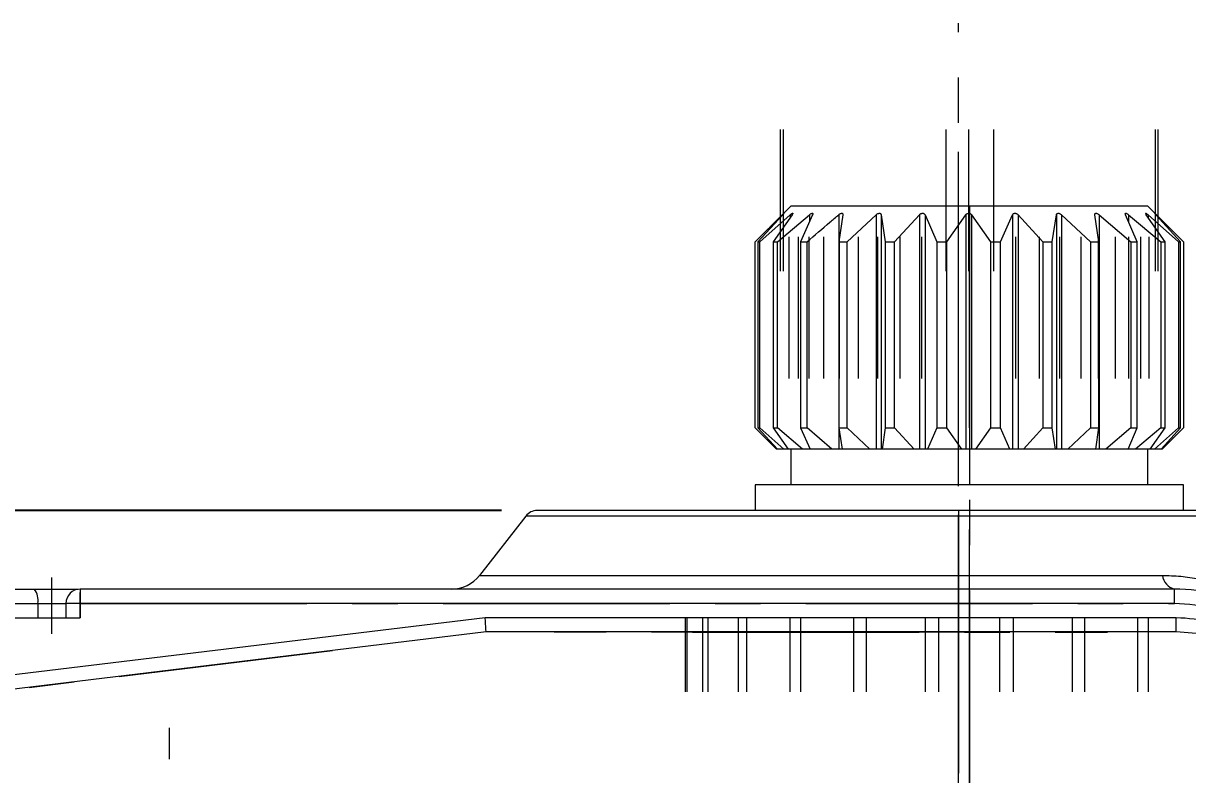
# Paper-space layout 'SW_Model_1' of a CAD drawing. Header units: millimetres. Extents: x 0 to 594, y 0 to 420.
# Drawn here: x 171.43 to 204.04, y 342.48 to 363.51 of the extents above; entities that cross this region are included whole.
import ezdxf

# ---------------------------------------------------------------- set-up
doc = ezdxf.new("R2010")
doc.units = ezdxf.units.MM
doc.linetypes.add('CENTER', pattern=[10.16, 6.35, -1.27, 1.27, -1.27])
doc.layers.add('SLD-0', color=179, linetype='Continuous')
doc.styles.add('SLDTEXTSTYLE1', font='TXT', dxfattribs={"width": 0.75})
doc.styles.add('SLDTEXTSTYLE2', font='TXT', dxfattribs={"width": 0.96})
doc.dimstyles.new('SLDDIMSTYLE0', dxfattribs={"dimtxt": 3.5, "dimasz": 3.556, "dimexe": 0, "dimexo": 0.0625, "dimgap": 0.875, "dimtad": 1, "dimlfac": 0.5, "dimrnd": 1e-09, "dimzin": 4, "dimdsep": 46, "dimtxsty": 'SLDTEXTSTYLE1', "dimblk1": 'NONE', "dimblk2": 'NONE', "dimsah": 1, "dimcen": 0.09, "dimadec": 0, "dimazin": 1, "dimtfac": 1, "dimtofl": 0, "dimtmove": 0, "dimatfit": 3, "dimldrblk": 'NONE', "dimfxl": 1, "dimfrac": 2, "dimtolj": 1, "dimtzin": 12, "dimarcsym": 0})

# ---------------------------------------------------------------- blocks, each defined once
blk = doc.blocks.new('_D')
at = {"layer": 'SLD-0', "color": 179}
for p, q in [((184.818, 349.871), (112.24, 349.871)), ((112.647, 346.315), (113.24, 349.871)), ((113.24, 349.871), (113.832, 346.315)), ((113.24, 349.871), (113.24, 346.315)), ((113.24, 349.871), (113.24, 264.743)), ((112.647, 346.315), (113.832, 346.315)), ((113.24, 264.743), (112.647, 268.299)), ((113.832, 268.299), (112.647, 268.299)), ((113.832, 268.299), (113.24, 264.743)), ((113.24, 264.743), (113.24, 268.299)), ((146.523, 264.743), (112.24, 264.743))]:
    blk.add_line(p, q, dxfattribs=at)
at = {"layer": 'SLD-0', "color": 179, "insert": (108.99, 310.025), "char_height": 3.5, "attachment_point": 1, "rotation": 90, "style": 'SLDTEXTSTYLE2'}
blk.add_mtext('42.50', dxfattribs=at)
blk = doc.blocks.new('_NONE')

psp = doc.layouts.new('SW_Model_1')

# ---------------------------------------------------------------- linework, layer by layer
at = {"layer": 'SLD-0', "color": 5, "linetype": 'CENTER', "lineweight": 15}
for p, q in [((197.623, 342.937), (197.623, 363.507)), ((197.623, 340.859), (197.623, 361.87)), ((192.633, 356.57), (192.633, 360.531)), ((192.72, 356.57), (192.72, 360.531)), ((197.276, 356.57), (197.276, 360.531)), ((197.906, 356.57), (197.906, 360.531)), ((198.605, 356.57), (198.605, 360.531)), ((203.133, 356.57), (203.133, 360.531)), ((203.212, 356.57), (203.212, 360.531)), ((197.923, 358.39), (197.923, 357.79)), ((197.923, 357.39), (197.923, 358.39)), ((197.923, 357.79), (197.923, 340.59)), ((192.877, 353.57), (192.877, 357.531)), ((193.135, 353.57), (193.135, 357.531)), ((193.439, 353.57), (193.439, 357.531)), ((193.851, 353.57), (193.851, 357.531)), ((194.282, 353.57), (194.282, 357.531)), ((194.822, 353.57), (194.822, 357.531)), ((195.355, 353.57), (195.355, 357.531)), ((195.988, 353.57), (195.988, 357.531)), ((196.588, 353.57), (196.588, 357.531)), ((199.224, 353.57), (199.224, 357.531)), ((199.891, 353.57), (199.891, 357.531)), ((200.461, 353.57), (200.461, 357.531)), ((201.053, 353.57), (201.053, 357.531)), ((201.539, 353.57), (201.539, 357.531)), ((202.018, 353.57), (202.018, 357.531)), ((202.389, 353.57), (202.389, 357.531)), ((202.726, 353.57), (202.726, 357.531)), ((202.958, 353.57), (202.958, 357.531)), ((197.923, 352.19), (197.923, 357.39)), ((197.923, 352.19), (197.923, 357.39)), ((197.923, 352.19), (197.923, 357.39)), ((197.923, 352.19), (197.923, 357.39)), ((197.923, 352.19), (197.923, 357.39)), ((197.923, 352.19), (197.923, 357.39)), ((197.923, 352.19), (197.923, 357.39)), ((197.923, 352.19), (197.923, 357.39)), ((197.923, 352.19), (197.923, 357.39)), ((197.923, 352.19), (197.923, 357.39)), ((197.923, 352.19), (197.923, 357.39)), ((197.923, 352.19), (197.923, 357.39)), ((197.923, 352.19), (197.923, 357.39)), ((197.923, 352.19), (197.923, 357.39)), ((197.923, 352.19), (197.923, 357.39)), ((197.923, 352.19), (197.923, 357.39)), ((197.923, 352.19), (197.923, 357.39)), ((197.923, 352.19), (197.923, 357.39)), ((197.923, 352.19), (197.923, 357.39)), ((197.923, 352.19), (197.923, 357.39)), ((197.923, 352.19), (197.923, 357.39)), ((197.923, 352.19), (197.923, 357.39)), ((197.923, 352.19), (197.923, 357.39)), ((197.923, 352.19), (197.923, 357.39)), ((197.923, 352.19), (197.923, 357.39)), ((197.923, 352.19), (197.923, 351.59)), ((197.923, 352.19), (197.923, 351.59)), ((197.923, 352.19), (197.923, 351.59)), ((197.923, 352.19), (197.923, 351.59)), ((197.923, 352.19), (197.923, 351.59)), ((197.923, 352.19), (197.923, 351.59)), ((197.923, 352.19), (197.923, 351.59)), ((197.923, 352.19), (197.923, 351.59)), ((197.923, 352.19), (197.923, 351.59)), ((197.923, 352.19), (197.923, 351.59)), ((197.923, 352.19), (197.923, 351.59)), ((197.923, 352.19), (197.923, 351.59)), ((197.923, 352.19), (197.923, 351.59)), ((197.923, 352.19), (197.923, 351.59)), ((197.923, 352.19), (197.923, 351.59)), ((197.923, 352.19), (197.923, 351.59)), ((197.923, 352.19), (197.923, 351.59)), ((197.923, 352.19), (197.923, 351.59)), ((197.923, 352.19), (197.923, 351.59)), ((197.923, 352.19), (197.923, 351.59)), ((197.923, 352.19), (197.923, 351.59)), ((197.923, 352.19), (197.923, 351.59)), ((197.923, 352.19), (197.923, 351.59)), ((197.923, 352.19), (197.923, 351.59)), ((197.923, 352.19), (197.923, 351.59)), ((197.923, 351.59), (197.923, 350.59)), ((197.923, 342.99), (197.923, 350.59)), ((197.623, 349.871), (197.623, 348.871)), ((197.623, 348.055), (197.623, 349.717)), ((197.623, 348.871), (197.623, 338.371)), ((172.223, 347.996), (172.223, 346.42)), ((172.223, 347.982), (172.223, 346.449)), ((197.923, 346.209), (197.923, 347.99)), ((197.923, 346.209), (197.923, 347.99)), ((197.923, 343.19), (197.923, 347.79)), ((197.923, 343.19), (197.923, 347.79)), ((173.023, 347.117), (173.023, 347.578)), ((173.023, 347.117), (173.023, 347.578)), ((172.223, 347.271), (172.223, 346.871)), ((172.223, 347.271), (172.223, 346.871)), ((203.665, 347.271), (173.023, 347.271)), ((173.023, 346.871), (173.023, 347.271)), ((173.023, 346.871), (173.023, 347.271)), ((173.023, 347.271), (203.665, 347.271)), ((189.969, 344.798), (189.969, 346.876)), ((190.019, 344.798), (190.019, 346.876)), ((190.461, 344.798), (190.461, 346.876)), ((190.608, 344.798), (190.608, 346.876)), ((191.462, 344.798), (191.462, 346.876)), ((191.695, 344.798), (191.695, 346.876)), ((192.903, 344.798), (192.903, 346.876)), ((193.206, 344.798), (193.206, 346.876)), ((194.686, 344.798), (194.686, 346.876)), ((195.039, 344.798), (195.039, 346.876)), ((196.69, 344.798), (196.69, 346.876)), ((197.069, 344.798), (197.069, 346.876)), ((198.778, 344.798), (198.778, 346.876)), ((199.157, 344.798), (199.157, 346.876)), ((200.807, 344.798), (200.807, 346.876)), ((201.161, 344.798), (201.161, 346.876)), ((202.64, 344.798), (202.64, 346.876)), ((202.944, 344.798), (202.944, 346.876)), ((197.916, 346.471), (186.298, 346.471)), ((190.166, 346.471), (201.788, 346.471)), ((197.923, 344.942), (197.923, 346.587)), ((197.923, 344.942), (197.923, 346.587)), ((197.923, 344.942), (197.923, 346.587)), ((197.923, 344.942), (197.923, 346.587)), ((197.923, 344.942), (197.923, 346.587)), ((197.923, 344.942), (197.923, 346.587)), ((197.923, 344.942), (197.923, 346.587)), ((197.923, 344.942), (197.923, 346.587)), ((197.923, 344.955), (197.923, 346.562)), ((197.923, 344.955), (197.923, 346.562)), ((197.923, 344.955), (197.923, 346.562)), ((197.923, 344.955), (197.923, 346.562)), ((197.923, 344.955), (197.923, 346.562)), ((197.923, 344.955), (197.923, 346.562)), ((197.923, 344.955), (197.923, 346.562)), ((197.923, 344.955), (197.923, 346.562)), ((197.923, 344.979), (197.923, 346.514)), ((197.923, 344.979), (197.923, 346.514)), ((197.923, 344.979), (197.923, 346.514)), ((197.923, 344.979), (197.923, 346.514)), ((197.923, 344.979), (197.923, 346.514)), ((197.923, 344.979), (197.923, 346.514)), ((197.923, 344.979), (197.923, 346.514)), ((197.923, 344.979), (197.923, 346.514)), ((197.923, 345.006), (197.923, 346.459)), ((197.923, 345.006), (197.923, 346.459)), ((197.923, 345.006), (197.923, 346.459)), ((197.923, 345.006), (197.923, 346.459)), ((197.923, 345.006), (197.923, 346.459)), ((197.923, 345.006), (197.923, 346.459)), ((197.923, 345.006), (197.923, 346.459)), ((197.923, 345.006), (197.923, 346.459)), ((197.923, 345.018), (197.923, 346.436)), ((197.923, 345.018), (197.923, 346.436)), ((197.923, 345.018), (197.923, 346.436)), ((197.923, 345.018), (197.923, 346.436)), ((197.923, 345.018), (197.923, 346.436)), ((197.923, 345.018), (197.923, 346.436)), ((197.923, 345.018), (197.923, 346.436)), ((197.923, 345.018), (197.923, 346.436)), ((197.923, 345.038), (197.923, 346.395)), ((197.923, 345.038), (197.923, 346.395)), ((197.923, 345.038), (197.923, 346.395)), ((197.923, 345.038), (197.923, 346.395)), ((197.923, 345.038), (197.923, 346.395)), ((197.923, 345.038), (197.923, 346.395)), ((197.923, 345.038), (197.923, 346.395)), ((197.923, 345.038), (197.923, 346.395)), ((153.945, 342.785), (180.084, 345.949)), ((197.923, 342.99), (197.923, 344.772)), ((197.923, 342.99), (197.923, 344.772)), ((175.523, 322.59), (175.523, 343.79)), ((197.923, 337.79), (197.923, 342.99))]:
    psp.add_line(p, q, dxfattribs=at)
at = {"layer": 'SLD-0', "color": 179, "linetype": 'Continuous', "lineweight": 15}
for p, q in [((192.923, 358.39), (192.322, 357.79)), ((202.923, 358.39), (192.923, 358.39)), ((203.583, 357.731), (202.923, 358.39)), ((191.929, 357.39), (192.687, 358.149)), ((192.696, 358.149), (192.001, 357.39)), ((192.054, 357.39), (192.909, 358.149)), ((192.958, 358.149), (192.427, 357.39)), ((192.548, 357.39), (193.446, 358.149)), ((193.532, 358.149), (193.198, 357.39)), ((194.264, 358.149), (194.264, 351.59)), ((194.382, 358.149), (194.266, 357.39)), ((194.497, 357.39), (195.312, 358.149)), ((195.312, 358.149), (195.312, 351.59)), ((195.454, 358.149), (195.564, 357.39)), ((195.454, 358.149), (195.454, 351.59)), ((195.83, 357.39), (196.525, 358.149)), ((196.525, 358.149), (196.525, 351.59)), ((196.681, 358.149), (197.01, 357.39)), ((196.681, 358.149), (196.681, 351.59)), ((197.294, 357.39), (197.825, 358.149)), ((197.825, 358.149), (197.825, 351.59)), ((197.987, 358.149), (198.513, 357.39)), ((197.987, 358.149), (197.987, 351.59)), ((198.798, 357.39), (199.132, 358.149)), ((199.132, 358.149), (199.132, 351.59)), ((199.288, 358.149), (199.98, 357.39)), ((199.288, 358.149), (199.288, 351.59)), ((200.246, 357.39), (200.362, 358.149)), ((200.362, 358.149), (200.362, 351.59)), ((200.504, 358.149), (201.317, 357.39)), ((200.504, 358.149), (200.504, 351.59)), ((201.549, 357.39), (201.439, 358.149)), ((201.558, 358.149), (202.441, 357.39)), ((201.558, 358.149), (201.558, 351.59)), ((202.624, 357.39), (202.296, 358.149)), ((202.383, 358.149), (203.281, 357.39)), ((203.404, 357.39), (202.877, 358.149)), ((202.928, 358.149), (203.784, 357.39)), ((203.839, 357.39), (203.148, 358.149)), ((203.158, 358.149), (203.919, 357.39)), ((191.929, 352.19), (191.929, 357.39)), ((192.001, 357.39), (192.054, 357.39)), ((192.001, 357.39), (192.001, 352.19)), ((192.054, 352.19), (192.054, 357.39)), ((192.427, 357.39), (192.548, 357.39)), ((192.427, 357.39), (192.427, 352.19)), ((192.548, 352.19), (192.548, 357.39)), ((193.198, 357.39), (193.38, 357.39)), ((193.198, 357.39), (193.198, 352.19)), ((193.38, 352.19), (193.38, 357.39)), ((194.266, 357.39), (194.497, 357.39)), ((194.266, 357.39), (194.266, 352.19)), ((194.497, 352.19), (194.497, 357.39)), ((195.564, 357.39), (195.83, 357.39)), ((195.564, 357.39), (195.564, 352.19)), ((195.83, 352.19), (195.83, 357.39)), ((197.01, 357.39), (197.294, 357.39)), ((197.01, 357.39), (197.01, 352.19)), ((197.294, 352.19), (197.294, 357.39)), ((198.513, 357.39), (198.798, 357.39)), ((198.513, 357.39), (198.513, 352.19)), ((198.798, 352.19), (198.798, 357.39)), ((199.98, 357.39), (200.246, 357.39)), ((199.98, 357.39), (199.98, 352.19)), ((200.246, 352.19), (200.246, 357.39)), ((201.317, 357.39), (201.549, 357.39)), ((201.317, 357.39), (201.317, 352.19)), ((201.549, 352.19), (201.549, 357.39)), ((202.441, 357.39), (202.624, 357.39)), ((202.441, 357.39), (202.441, 352.19)), ((202.624, 352.19), (202.624, 357.39)), ((203.281, 357.39), (203.404, 357.39)), ((203.281, 357.39), (203.281, 352.19)), ((203.404, 352.19), (203.404, 357.39)), ((203.784, 357.39), (203.839, 357.39)), ((203.784, 357.39), (203.784, 352.19)), ((203.839, 352.19), (203.839, 357.39)), ((203.919, 357.39), (203.919, 352.19)), ((192.525, 351.59), (191.929, 352.19)), ((192.001, 352.19), (192.054, 352.19)), ((192.001, 352.19), (192.548, 351.59)), ((192.726, 351.59), (192.054, 352.19)), ((192.427, 352.19), (192.548, 352.19)), ((192.427, 352.19), (192.845, 351.59)), ((193.254, 351.59), (192.548, 352.19)), ((193.198, 352.19), (193.38, 352.19)), ((193.198, 352.19), (193.461, 351.59)), ((194.075, 351.59), (193.38, 352.19)), ((194.266, 352.19), (194.497, 352.19)), ((194.266, 352.19), (194.357, 351.59)), ((195.138, 351.59), (194.497, 352.19)), ((195.564, 352.19), (195.477, 351.59)), ((195.564, 352.19), (195.83, 352.19)), ((196.376, 351.59), (195.83, 352.19)), ((197.01, 352.19), (196.751, 351.59)), ((197.01, 352.19), (197.294, 352.19)), ((197.712, 351.59), (197.294, 352.19)), ((198.513, 352.19), (198.099, 351.59)), ((198.513, 352.19), (198.798, 352.19)), ((199.06, 351.59), (198.798, 352.19)), ((199.98, 352.19), (199.436, 351.59)), ((199.98, 352.19), (200.246, 352.19)), ((200.337, 351.59), (200.246, 352.19)), ((201.317, 352.19), (200.678, 351.59)), ((201.317, 352.19), (201.549, 352.19)), ((201.463, 351.59), (201.549, 352.19)), ((202.441, 352.19), (201.746, 351.59)), ((202.366, 351.59), (202.624, 352.19)), ((202.441, 352.19), (202.624, 352.19)), ((203.281, 352.19), (202.574, 351.59)), ((202.99, 351.59), (203.404, 352.19)), ((203.784, 352.19), (203.111, 351.59)), ((203.281, 352.19), (203.404, 352.19)), ((203.295, 351.59), (203.839, 352.19)), ((203.919, 352.19), (203.321, 351.59)), ((203.784, 352.19), (203.839, 352.19)), ((203.323, 351.59), (203.581, 351.849)), ((192.324, 351.79), (192.523, 351.59)), ((192.525, 351.59), (192.523, 351.59)), ((192.548, 351.59), (192.525, 351.59)), ((192.561, 351.59), (192.548, 351.59)), ((192.576, 351.59), (192.561, 351.59)), ((192.595, 351.59), (192.576, 351.59)), ((192.616, 351.59), (192.595, 351.59)), ((192.639, 351.59), (192.616, 351.59)), ((192.666, 351.59), (192.639, 351.59)), ((192.695, 351.59), (192.666, 351.59)), ((192.726, 351.59), (192.695, 351.59)), ((192.845, 351.59), (192.726, 351.59)), ((192.887, 351.59), (192.845, 351.59)), ((192.932, 351.59), (192.887, 351.59)), ((192.923, 351.59), (192.923, 350.59)), ((192.98, 351.59), (192.932, 351.59)), ((193.03, 351.59), (192.98, 351.59)), ((193.082, 351.59), (193.03, 351.59)), ((193.137, 351.59), (193.082, 351.59)), ((193.194, 351.59), (193.137, 351.59)), ((193.254, 351.59), (193.194, 351.59)), ((193.446, 351.59), (193.254, 351.59)), ((193.461, 351.59), (193.446, 351.59)), ((193.53, 351.59), (193.461, 351.59)), ((193.602, 351.59), (193.53, 351.59)), ((193.675, 351.59), (193.602, 351.59)), ((193.751, 351.59), (193.675, 351.59)), ((193.829, 351.59), (193.751, 351.59)), ((193.909, 351.59), (193.829, 351.59)), ((193.991, 351.59), (193.909, 351.59)), ((194.075, 351.59), (193.991, 351.59)), ((194.264, 351.59), (194.075, 351.59)), ((194.357, 351.59), (194.264, 351.59)), ((195.138, 351.59), (194.357, 351.59)), ((195.312, 351.59), (195.138, 351.59)), ((195.454, 351.59), (195.312, 351.59)), ((195.477, 351.59), (195.454, 351.59)), ((196.376, 351.59), (195.477, 351.59)), ((196.525, 351.59), (196.376, 351.59)), ((196.681, 351.59), (196.525, 351.59)), ((196.751, 351.59), (196.681, 351.59)), ((197.712, 351.59), (196.751, 351.59)), ((197.825, 351.59), (197.712, 351.59)), ((197.987, 351.59), (197.825, 351.59)), ((198.099, 351.59), (197.987, 351.59)), ((199.06, 351.59), (198.099, 351.59)), ((199.132, 351.59), (199.06, 351.59)), ((199.288, 351.59), (199.132, 351.59)), ((199.436, 351.59), (199.288, 351.59)), ((199.552, 351.59), (199.436, 351.59)), ((199.667, 351.59), (199.552, 351.59)), ((199.781, 351.59), (199.667, 351.59)), ((199.895, 351.59), (199.781, 351.59)), ((200.007, 351.59), (199.895, 351.59)), ((200.118, 351.59), (200.007, 351.59)), ((200.228, 351.59), (200.118, 351.59)), ((200.337, 351.59), (200.228, 351.59)), ((200.362, 351.59), (200.337, 351.59)), ((200.504, 351.59), (200.362, 351.59)), ((200.678, 351.59), (200.504, 351.59)), ((201.463, 351.59), (200.678, 351.59)), ((201.558, 351.59), (201.463, 351.59)), ((201.746, 351.59), (201.558, 351.59)), ((202.366, 351.59), (201.746, 351.59)), ((202.383, 351.59), (202.366, 351.59)), ((202.574, 351.59), (202.383, 351.59)), ((202.99, 351.59), (202.574, 351.59)), ((202.923, 350.59), (202.923, 351.59)), ((203.111, 351.59), (202.99, 351.59)), ((203.295, 351.59), (203.111, 351.59)), ((203.321, 351.59), (203.295, 351.59)), ((203.323, 351.59), (203.321, 351.59)), ((191.923, 350.59), (191.923, 349.871)), ((193.623, 350.59), (191.923, 350.59)), ((203.923, 350.59), (193.623, 350.59)), ((203.923, 349.871), (203.923, 350.59)), ((185.503, 349.717), (184.205, 348.055)), ((173.023, 347.671), (173.023, 347.554)), ((203.665, 347.671), (173.023, 347.671)), ((203.665, 347.271), (203.665, 347.671)), ((173.023, 347.554), (173.023, 347.271)), ((170.623, 347.271), (171.835, 347.271)), ((171.835, 347.271), (171.835, 346.871)), ((173.023, 347.271), (172.623, 347.271)), ((172.623, 347.271), (172.623, 346.871)), ((173.023, 347.271), (173.023, 346.871)), ((203.665, 347.271), (173.023, 347.271)), ((184.366, 346.871), (140.88, 341.606)), ((170.223, 346.871), (173.023, 346.871)), ((203.716, 346.871), (184.366, 346.871)), ((203.716, 346.474), (203.716, 346.871)), ((184.39, 346.474), (140.928, 341.212)), ((203.716, 346.474), (184.39, 346.474))]:
    psp.add_line(p, q, dxfattribs=at)
at = {"layer": 'SLD-0', "color": 8, "linetype": 'Continuous', "lineweight": 15}
for p, q in [((192.909, 358.149), (192.909, 358.078)), ((193.446, 358.149), (193.446, 357.953)), ((202.383, 358.149), (202.383, 357.947)), ((202.928, 358.149), (202.928, 358.076)), ((193.446, 351.625), (193.446, 351.59)), ((202.383, 351.63), (202.383, 351.59)), ((209.743, 349.717), (185.503, 349.717)), ((184.205, 348.055), (203.33, 348.055)), ((171.835, 347.271), (172.623, 347.271))]:
    psp.add_line(p, q, dxfattribs=at)
at = {"layer": 'SLD-0', "color": 179, "linetype": 'Continuous', "lineweight": 15}
for centre, radius, start, end in [((185.818, 349.471), 0.4, 90, 141.9998), ((183.417, 348.671), 1, 270, 322.0001), ((203.789, 348.117), 0.463, 187.6967, 254.4794), ((171.35, 347.365), 0.494, 349.0226, 38.2312), ((173.023, 347.271), 0.4, 90, 180), ((203.665, 342.671), 5, 61.5047, 90)]:
    psp.add_arc(centre, radius, start, end, dxfattribs=at)
psp.add_ellipse((184.39, 346.471), major_axis=(-0.024, 0.4), ratio=0.000524, start_param=4.721089, end_param=6.28398, dxfattribs=at)
for points, knots in [([(192.687, 358.149), (192.695, 358.157), (192.71, 358.172), (192.725, 358.185), (192.733, 358.191), (192.733, 358.19), (192.727, 358.182), (192.715, 358.168), (192.702, 358.155), (192.696, 358.149)], [0, 0, 0, 0, 0.197275, 0.339204, 0.458477, 0.578086, 0.691207, 0.848054, 1, 1, 1, 1]), ([(192.909, 358.149), (192.919, 358.157), (192.936, 358.172), (192.957, 358.185), (192.97, 358.191), (192.977, 358.19), (192.978, 358.182), (192.972, 358.168), (192.962, 358.155), (192.958, 358.149)], [0, 0, 0, 0, 0.197274, 0.339203, 0.458476, 0.578086, 0.691207, 0.848055, 1, 1, 1, 1]), ([(193.38, 357.39), (193.592, 357.575), (193.884, 357.831), (194.182, 358.08), (194.264, 358.149)], [0, 0, 0, 0, 0.723826, 1, 1, 1, 1]), ([(193.446, 358.149), (193.457, 358.157), (193.475, 358.172), (193.501, 358.185), (193.519, 358.191), (193.532, 358.19), (193.539, 358.182), (193.54, 358.168), (193.534, 358.155), (193.532, 358.149)], [0, 0, 0, 0, 0.197276, 0.339201, 0.458477, 0.578085, 0.691207, 0.848055, 1, 1, 1, 1]), ([(194.264, 358.149), (194.275, 358.157), (194.294, 358.172), (194.322, 358.185), (194.345, 358.191), (194.363, 358.19), (194.376, 358.182), (194.383, 358.168), (194.382, 358.155), (194.382, 358.149)], [0, 0, 0, 0, 0.1972715, 0.3392075, 0.4584746, 0.5780844, 0.6912061, 0.8480552, 1, 1, 1, 1]), ([(195.312, 358.149), (195.323, 358.157), (195.341, 358.172), (195.37, 358.185), (195.396, 358.191), (195.417, 358.19), (195.436, 358.182), (195.449, 358.168), (195.452, 358.155), (195.454, 358.149)], [0, 0, 0, 0, 0.19727, 0.339202, 0.458478, 0.578083, 0.691208, 0.848057, 1, 1, 1, 1]), ([(196.525, 358.149), (196.534, 358.157), (196.55, 358.172), (196.579, 358.185), (196.605, 358.191), (196.629, 358.19), (196.652, 358.182), (196.67, 358.168), (196.678, 358.155), (196.681, 358.149)], [0, 0, 0, 0, 0.1972747, 0.3392057, 0.4584817, 0.5780884, 0.691208, 0.8480577, 1, 1, 1, 1]), ([(197.825, 358.149), (197.832, 358.157), (197.845, 358.172), (197.871, 358.185), (197.897, 358.191), (197.922, 358.19), (197.948, 358.182), (197.971, 358.168), (197.982, 358.155), (197.987, 358.149)], [0, 0, 0, 0, 0.197279, 0.339205, 0.458482, 0.57809, 0.691207, 0.848059, 1, 1, 1, 1]), ([(199.132, 358.149), (199.137, 358.157), (199.145, 358.172), (199.167, 358.185), (199.191, 358.191), (199.216, 358.19), (199.242, 358.182), (199.268, 358.168), (199.282, 358.155), (199.288, 358.149)], [0, 0, 0, 0, 0.197276, 0.339207, 0.458479, 0.578089, 0.691209, 0.848058, 1, 1, 1, 1]), ([(200.362, 358.149), (200.364, 358.157), (200.368, 358.172), (200.385, 358.185), (200.405, 358.191), (200.428, 358.19), (200.454, 358.182), (200.48, 358.168), (200.496, 358.155), (200.504, 358.149)], [0, 0, 0, 0, 0.197276, 0.339206, 0.458476, 0.578092, 0.691212, 0.848055, 1, 1, 1, 1]), ([(201.439, 358.149), (201.439, 358.157), (201.438, 358.172), (201.448, 358.185), (201.463, 358.191), (201.482, 358.19), (201.506, 358.182), (201.532, 358.168), (201.549, 358.155), (201.558, 358.149)], [0, 0, 0, 0, 0.197274, 0.339203, 0.458475, 0.578086, 0.691209, 0.848055, 1, 1, 1, 1]), ([(202.296, 358.149), (202.293, 358.157), (202.287, 358.172), (202.29, 358.185), (202.299, 358.191), (202.314, 358.19), (202.334, 358.182), (202.358, 358.168), (202.375, 358.155), (202.383, 358.149)], [0, 0, 0, 0, 0.197276, 0.339205, 0.458479, 0.578084, 0.691208, 0.848053, 1, 1, 1, 1]), ([(202.877, 358.149), (202.872, 358.157), (202.862, 358.172), (202.857, 358.185), (202.86, 358.191), (202.869, 358.19), (202.884, 358.182), (202.904, 358.168), (202.92, 358.155), (202.928, 358.149)], [0, 0, 0, 0, 0.197275, 0.339206, 0.458479, 0.57809, 0.691211, 0.848058, 1, 1, 1, 1]), ([(203.148, 358.149), (203.14, 358.157), (203.126, 358.172), (203.115, 358.185), (203.111, 358.191), (203.113, 358.19), (203.122, 358.182), (203.138, 358.168), (203.152, 358.155), (203.158, 358.149)], [0, 0, 0, 0, 0.197273, 0.339205, 0.458477, 0.578086, 0.691206, 0.848054, 1, 1, 1, 1]), ([(209.428, 349.871), (209.411, 349.871), (209.377, 349.871), (209.093, 349.871), (208.664, 349.871), (208.123, 349.871), (207.516, 349.871), (206.802, 349.871), (205.985, 349.871), (205.08, 349.871), (204.101, 349.871), (203.063, 349.871), (201.875, 349.871), (200.538, 349.871), (199.077, 349.871), (197.623, 349.871), (196.168, 349.871), (194.708, 349.871), (193.371, 349.871), (192.184, 349.871), (191.145, 349.871), (190.167, 349.871), (189.261, 349.871), (188.444, 349.871), (187.73, 349.871), (187.123, 349.871), (186.582, 349.871), (186.153, 349.871), (185.87, 349.871), (185.835, 349.871), (185.818, 349.871)], [0, 0, 0, 0, 0.038821, 0.078846, 0.119976, 0.152154, 0.184303, 0.217166, 0.25, 0.282863, 0.315697, 0.347875, 0.380024, 0.421179, 0.461198, 0.5, 0.538828, 0.578846, 0.619976, 0.652154, 0.684303, 0.717166, 0.75, 0.782863, 0.815697, 0.847875, 0.880024, 0.921179, 0.961192, 1, 1, 1, 1]), ([(203.33, 348.055), (203.501, 348.051), (203.84, 348.042), (204.35, 347.965), (205.098, 347.791), (205.656, 347.52), (206.053, 347.328)], [0, 0, 0, 0, 0.1873457, 0.3708346, 0.5533482, 1, 1, 1, 1]), ([(170.223, 347.671), (170.243, 347.671), (170.285, 347.671), (170.619, 347.671), (171.116, 347.671), (171.535, 347.671), (171.738, 347.671)], [0, 0, 0, 0, 0.243005, 0.5, 0.756995, 1, 1, 1, 1]), ([(171.738, 347.671), (171.976, 347.671), (172.407, 347.671), (172.794, 347.671), (172.967, 347.671)], [0, 0, 0, 0, 0.553348, 1, 1, 1, 1]), ([(205.86, 346.714), (205.511, 346.875), (204.815, 347.198), (204.048, 347.247), (203.665, 347.271)], [0, 0, 0, 0, 0.5, 1, 1, 1, 1]), ([(205.624, 346.386), (205.321, 346.527), (204.716, 346.807), (204.049, 346.85), (203.716, 346.871)], [0, 0, 0, 0, 0.5, 1, 1, 1, 1]), ([(205.434, 346.038), (205.161, 346.164), (204.616, 346.417), (204.016, 346.455), (203.716, 346.474)], [0, 0, 0, 0, 0.499826, 1, 1, 1, 1])]:
    psp.add_open_spline(points, degree=3, knots=knots, dxfattribs=at)

# ---------------------------------------------------------------- dimensions: what is measured, and where the dimension line sits
at = {"layer": 'SLD-0', "color": 179}
dim = psp.add_linear_dim(base=(113.24, 349.871), p1=(147.523, 264.743), p2=(185.818, 349.871), angle=90, dimstyle='SLDDIMSTYLE0', dxfattribs=at)
dim.commit()
dim.dimension.update_dxf_attribs({"geometry": '_D', "text_midpoint": (113.24, 315.844), "dimtype": 160})

doc.saveas('drawing.dxf')
